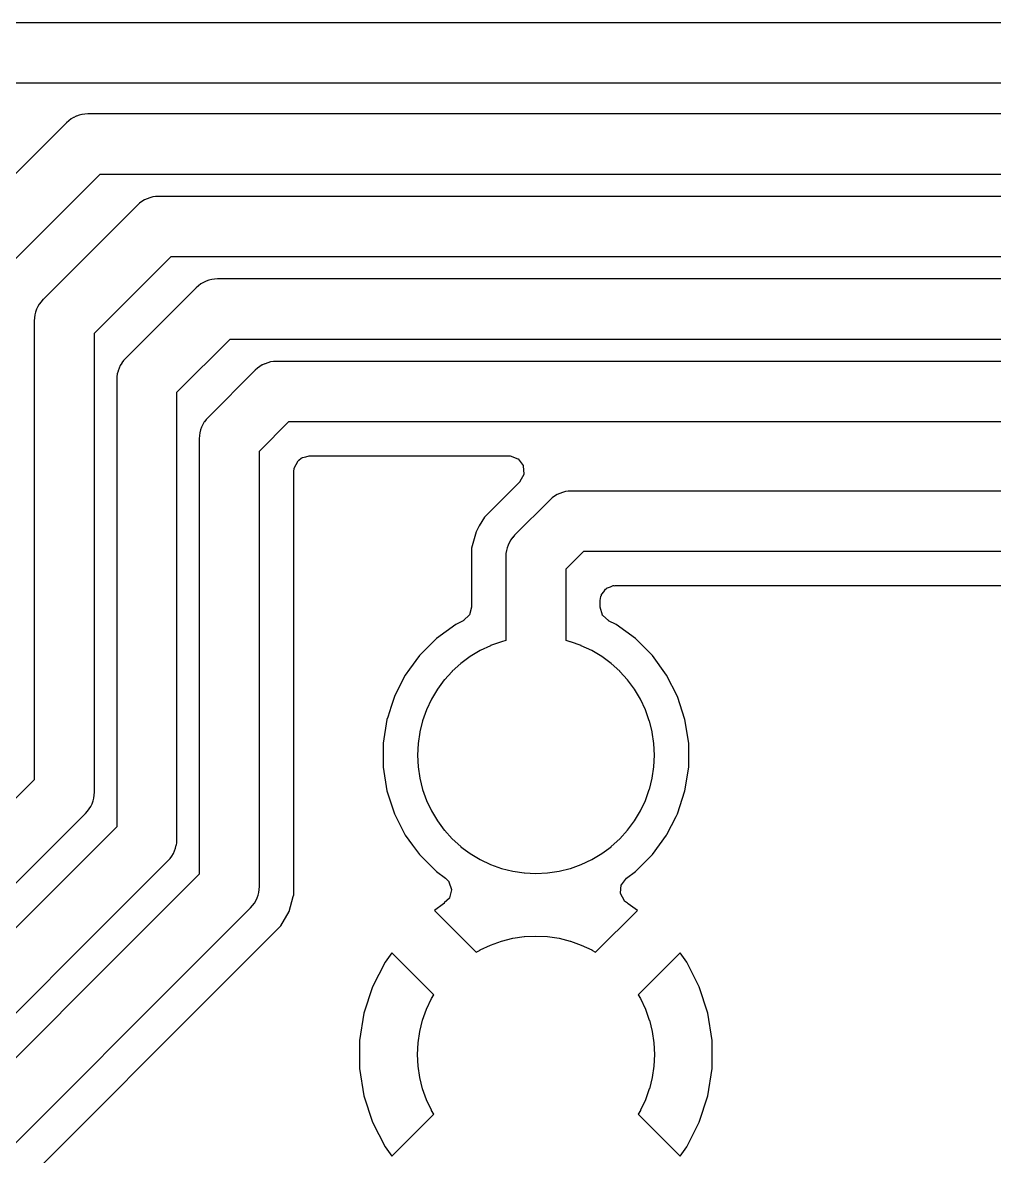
# Model space of a CAD drawing. Header units: metres. Extents: x 92.3 to 181.5, y -134.8 to -50.6.
# Drawn here: x 142.7 to 150.94, y -75.89 to -66.27 of the extents above; entities that cross this region are included whole.
import ezdxf

# ---------------------------------------------------------------- set-up
doc = ezdxf.new("R2010")
doc.units = ezdxf.units.M

msp = doc.modelspace()

# ---------------------------------------------------------------- linework, layer by layer
for points in [[(166.776, -66.2709), (137.2607, -66.2709)], [(137.3664, -66.7811), (166.6703, -66.7811)], [(166.4, -67.0449), (143.25, -67.0449), (143.2499, -67.0449), (143.2498, -67.0449), (143.2252, -67.0461), (143.2251, -67.0461), (143.225, -67.0461), (143.2249, -67.0461), (143.2247, -67.0461), (143.2005, -67.0497), (143.2003, -67.0498), (143.2002, -67.0498), (143.2001, -67.0498), (143.2, -67.0498), (143.1762, -67.0558), (143.1761, -67.0558), (143.1759, -67.0559), (143.1758, -67.0559), (143.1757, -67.0559), (143.1526, -67.0642), (143.1525, -67.0642), (143.1524, -67.0643), (143.1523, -67.0643), (143.1521, -67.0644), (143.13, -67.0749), (143.1298, -67.0749), (143.1297, -67.075), (143.1296, -67.0751), (143.1295, -67.0751), (143.1085, -67.0877), (143.1085, -67.0877), (143.1085, -67.0877), (143.1085, -67.0877), (143.1085, -67.0877), (143.1084, -67.0878), (143.1083, -67.0879), (143.1082, -67.0879), (143.1081, -67.088), (143.0883, -67.1026), (143.0882, -67.1027), (143.0882, -67.1028), (143.0881, -67.1029), (143.088, -67.1029), (143.0698, -67.1194), (143.0697, -67.1195), (143.0696, -67.1196), (142.1696, -68.0196)], [(142.6051, -68.3057), (143.3557, -67.5551), (166.2943, -67.5551)], [(165.73, -67.7449), (143.85, -67.7449), (143.8499, -67.7449), (143.8498, -67.7449), (143.8252, -67.7461), (143.8251, -67.7461), (143.825, -67.7461), (143.8249, -67.7461), (143.8247, -67.7461), (143.8005, -67.7497), (143.8003, -67.7498), (143.8002, -67.7498), (143.8001, -67.7498), (143.8, -67.7498), (143.7762, -67.7558), (143.7762, -67.7558), (143.7761, -67.7558), (143.776, -67.7559), (143.7758, -67.7559), (143.7757, -67.7559), (143.7526, -67.7642), (143.7525, -67.7642), (143.7524, -67.7643), (143.7523, -67.7643), (143.7521, -67.7644), (143.73, -67.7749), (143.7298, -67.7749), (143.7297, -67.775), (143.7296, -67.7751), (143.7295, -67.7751), (143.7085, -67.7877), (143.7085, -67.7877), (143.7085, -67.7877), (143.7085, -67.7877), (143.7085, -67.7877), (143.7084, -67.7878), (143.7083, -67.7879), (143.7082, -67.7879), (143.7081, -67.788), (143.6883, -67.8026), (143.6882, -67.8027), (143.6882, -67.8028), (143.6881, -67.8029), (143.688, -67.8029), (143.6698, -67.8194), (143.6697, -67.8195), (143.6696, -67.8196), (142.8696, -68.6196), (142.8695, -68.6197), (142.8694, -68.6198), (142.8529, -68.638), (142.8529, -68.6381), (142.8528, -68.6382), (142.8527, -68.6382), (142.8526, -68.6383), (142.838, -68.6581), (142.8379, -68.6582), (142.8379, -68.6583), (142.8378, -68.6584), (142.8377, -68.6585), (142.8251, -68.6795), (142.8251, -68.6796), (142.825, -68.6797), (142.8249, -68.6798), (142.8249, -68.68), (142.8144, -68.7021), (142.8143, -68.7023), (142.8143, -68.7024), (142.8142, -68.7025), (142.8142, -68.7026), (142.8059, -68.7257), (142.8059, -68.7258), (142.8059, -68.7259), (142.8058, -68.7261), (142.8058, -68.7262), (142.7998, -68.75), (142.7998, -68.7501), (142.7998, -68.7502), (142.7998, -68.7503), (142.7997, -68.7505), (142.7961, -68.7747), (142.7961, -68.7749), (142.7961, -68.775), (142.7961, -68.7751), (142.7961, -68.7752), (142.7949, -68.7998), (142.7949, -68.7999), (142.7949, -68.8), (142.7949, -72.6943), (141.4443, -74.0449)], [(141.7304, -74.4804), (143.2304, -72.9804), (143.2305, -72.9803), (143.2306, -72.9802), (143.2471, -72.962), (143.2471, -72.962), (143.2471, -72.962), (143.2472, -72.9619), (143.2473, -72.9618), (143.2474, -72.9617), (143.262, -72.9419), (143.2621, -72.9418), (143.2621, -72.9417), (143.2622, -72.9416), (143.2623, -72.9415), (143.2749, -72.9205), (143.2749, -72.9204), (143.275, -72.9203), (143.2751, -72.9202), (143.2751, -72.92), (143.2856, -72.8979), (143.2857, -72.8977), (143.2857, -72.8976), (143.2858, -72.8975), (143.2858, -72.8974), (143.2941, -72.8743), (143.2941, -72.8742), (143.2941, -72.8741), (143.2942, -72.8739), (143.2942, -72.8738), (143.3002, -72.85), (143.3002, -72.8499), (143.3002, -72.8498), (143.3002, -72.8497), (143.3003, -72.8495), (143.3039, -72.8253), (143.3039, -72.8251), (143.3039, -72.825), (143.3039, -72.8249), (143.3039, -72.8248), (143.3051, -72.8002), (143.3051, -72.8001), (143.3051, -72.8), (143.3051, -68.9057), (143.9557, -68.2551), (165.6243, -68.2551)], [(165.09, -68.4449), (144.35, -68.4449), (144.3499, -68.4449), (144.3498, -68.4449), (144.3252, -68.4461), (144.3251, -68.4461), (144.325, -68.4461), (144.3249, -68.4461), (144.3247, -68.4461), (144.3005, -68.4497), (144.3003, -68.4498), (144.3002, -68.4498), (144.3001, -68.4498), (144.3, -68.4498), (144.2762, -68.4558), (144.2762, -68.4558), (144.2761, -68.4558), (144.276, -68.4559), (144.2758, -68.4559), (144.2757, -68.4559), (144.2526, -68.4642), (144.2525, -68.4642), (144.2524, -68.4643), (144.2523, -68.4643), (144.2521, -68.4644), (144.23, -68.4749), (144.2298, -68.4749), (144.2297, -68.475), (144.2296, -68.4751), (144.2295, -68.4751), (144.2085, -68.4877), (144.2085, -68.4877), (144.2085, -68.4877), (144.2085, -68.4877), (144.2085, -68.4877), (144.2084, -68.4878), (144.2083, -68.4879), (144.2082, -68.4879), (144.2081, -68.488), (144.1883, -68.5026), (144.1882, -68.5027), (144.1882, -68.5028), (144.1881, -68.5029), (144.188, -68.5029), (144.1698, -68.5194), (144.1697, -68.5195), (144.1696, -68.5196), (143.5696, -69.1196), (143.5695, -69.1197), (143.5694, -69.1198), (143.5529, -69.138), (143.5529, -69.138), (143.5529, -69.138), (143.5528, -69.1381), (143.5527, -69.1382), (143.5526, -69.1383), (143.538, -69.1581), (143.5379, -69.1582), (143.5379, -69.1583), (143.5378, -69.1584), (143.5377, -69.1585), (143.5251, -69.1795), (143.5251, -69.1796), (143.525, -69.1797), (143.5249, -69.1798), (143.5249, -69.18), (143.5144, -69.2021), (143.5143, -69.2023), (143.5143, -69.2024), (143.5142, -69.2025), (143.5142, -69.2026), (143.5059, -69.2257), (143.5059, -69.2258), (143.5059, -69.2259), (143.5058, -69.2261), (143.5058, -69.2262), (143.4998, -69.25), (143.4998, -69.2501), (143.4998, -69.2502), (143.4998, -69.2503), (143.4997, -69.2505), (143.4961, -69.2747), (143.4961, -69.2749), (143.4961, -69.275), (143.4961, -69.2751), (143.4961, -69.2752), (143.4949, -69.2998), (143.4949, -69.2999), (143.4949, -69.3), (143.4949, -73.0943), (141.6443, -74.9449)], [(141.9304, -75.3804), (143.9304, -73.3804), (143.9305, -73.3803), (143.9306, -73.3802), (143.9471, -73.362), (143.9471, -73.362), (143.9471, -73.362), (143.9472, -73.3619), (143.9473, -73.3618), (143.9474, -73.3617), (143.962, -73.3419), (143.9621, -73.3418), (143.9621, -73.3417), (143.9622, -73.3416), (143.9623, -73.3415), (143.9749, -73.3205), (143.9749, -73.3204), (143.975, -73.3203), (143.9751, -73.3202), (143.9751, -73.32), (143.9856, -73.2979), (143.9857, -73.2977), (143.9857, -73.2976), (143.9858, -73.2975), (143.9858, -73.2974), (143.9941, -73.2743), (143.9941, -73.2742), (143.9941, -73.2741), (143.9942, -73.2739), (143.9942, -73.2738), (144.0002, -73.25), (144.0002, -73.2499), (144.0002, -73.2498), (144.0002, -73.2497), (144.0003, -73.2495), (144.0039, -73.2253), (144.0039, -73.2251), (144.0039, -73.225), (144.0039, -73.2249), (144.0039, -73.2248), (144.0051, -73.2002), (144.0051, -73.2001), (144.0051, -73.2), (144.0051, -69.4057), (144.4557, -68.9551), (164.9843, -68.9551)], [(164.41, -69.1449), (144.85, -69.1449), (144.8499, -69.1449), (144.8498, -69.1449), (144.8252, -69.1461), (144.8251, -69.1461), (144.825, -69.1461), (144.8249, -69.1461), (144.8247, -69.1461), (144.8005, -69.1497), (144.8003, -69.1498), (144.8002, -69.1498), (144.8001, -69.1498), (144.8, -69.1498), (144.7762, -69.1558), (144.7762, -69.1558), (144.7761, -69.1558), (144.776, -69.1559), (144.7758, -69.1559), (144.7757, -69.1559), (144.7526, -69.1642), (144.7525, -69.1642), (144.7524, -69.1643), (144.7523, -69.1643), (144.7521, -69.1644), (144.73, -69.1749), (144.7298, -69.1749), (144.7297, -69.175), (144.7296, -69.1751), (144.7295, -69.1751), (144.7085, -69.1877), (144.7085, -69.1877), (144.7085, -69.1877), (144.7085, -69.1877), (144.7085, -69.1877), (144.7084, -69.1878), (144.7083, -69.1879), (144.7082, -69.1879), (144.7081, -69.188), (144.6883, -69.2026), (144.6882, -69.2027), (144.6882, -69.2028), (144.6881, -69.2029), (144.688, -69.2029), (144.6698, -69.2194), (144.6697, -69.2195), (144.6696, -69.2196), (144.2696, -69.6196), (144.2695, -69.6197), (144.2694, -69.6198), (144.2529, -69.638), (144.2529, -69.6381), (144.2528, -69.6382), (144.2527, -69.6382), (144.2526, -69.6383), (144.238, -69.6581), (144.2379, -69.6582), (144.2379, -69.6583), (144.2378, -69.6584), (144.2377, -69.6585), (144.2251, -69.6795), (144.2251, -69.6796), (144.225, -69.6797), (144.2249, -69.6798), (144.2249, -69.68), (144.2144, -69.7021), (144.2143, -69.7023), (144.2143, -69.7024), (144.2142, -69.7025), (144.2142, -69.7026), (144.2059, -69.7257), (144.2059, -69.7258), (144.2059, -69.7259), (144.2058, -69.7261), (144.2058, -69.7262), (144.1998, -69.75), (144.1998, -69.7501), (144.1998, -69.7502), (144.1998, -69.7503), (144.1997, -69.7505), (144.1961, -69.7747), (144.1961, -69.7749), (144.1961, -69.775), (144.1961, -69.7751), (144.1961, -69.7752), (144.1949, -69.7998), (144.1949, -69.7999), (144.1949, -69.8), (144.1949, -73.4943), (141.8443, -75.8449)], [(142.1304, -76.2804), (144.6304, -73.7804), (144.6305, -73.7803), (144.6306, -73.7802), (144.6471, -73.762), (144.6471, -73.762), (144.6471, -73.762), (144.6472, -73.7619), (144.6473, -73.7618), (144.6474, -73.7617), (144.662, -73.7419), (144.6621, -73.7418), (144.6621, -73.7417), (144.6622, -73.7416), (144.6623, -73.7415), (144.6749, -73.7205), (144.6749, -73.7204), (144.675, -73.7203), (144.6751, -73.7202), (144.6751, -73.72), (144.6856, -73.6979), (144.6857, -73.6977), (144.6857, -73.6976), (144.6858, -73.6975), (144.6858, -73.6974), (144.6941, -73.6743), (144.6941, -73.6742), (144.6941, -73.6741), (144.6942, -73.6739), (144.6942, -73.6738), (144.7002, -73.65), (144.7002, -73.6499), (144.7002, -73.6498), (144.7002, -73.6497), (144.7003, -73.6495), (144.7039, -73.6253), (144.7039, -73.6251), (144.7039, -73.625), (144.7039, -73.6249), (144.7039, -73.6248), (144.7051, -73.6002), (144.7051, -73.6001), (144.7051, -73.6), (144.7051, -69.9057), (144.9557, -69.6551), (164.3043, -69.6551)], [(142.2849, -76.5365), (144.8865, -73.9349), (144.9583, -73.8106), (144.9809, -73.7262), (144.981, -73.7261), (144.9917, -73.6859), (144.9955, -73.6718), (144.9955, -70.0794), (144.9955, -70.0793), (144.9955, -70.0791), (144.9955, -70.079), (144.9955, -70.0789), (144.9984, -70.0525), (144.9984, -70.0524), (144.9984, -70.0523), (144.9984, -70.0521), (144.9984, -70.052), (144.9985, -70.0519), (144.9985, -70.0518), (144.9985, -70.0517), (144.9986, -70.0515), (144.9986, -70.0514), (144.9986, -70.0513), (144.9987, -70.0512), (144.9987, -70.0511), (144.9988, -70.051), (144.9988, -70.0509), (144.9989, -70.0507), (144.9989, -70.0506), (145.0324, -69.9893), (145.0325, -69.9892), (145.0325, -69.9891), (145.0326, -69.989), (145.0327, -69.9889), (145.0327, -69.9888), (145.0328, -69.9887), (145.0329, -69.9886), (145.033, -69.9885), (145.033, -69.9884), (145.0331, -69.9883), (145.0332, -69.9883), (145.0333, -69.9882), (145.0382, -69.9833), (145.0383, -69.9832), (145.0384, -69.9831), (145.0385, -69.983), (145.0386, -69.9829), (145.0592, -69.9663), (145.0593, -69.9662), (145.0594, -69.9661), (145.0595, -69.9661), (145.0596, -69.966), (145.0597, -69.9659), (145.0598, -69.9659), (145.0599, -69.9658), (145.06, -69.9658), (145.0601, -69.9657), (145.0603, -69.9656), (145.0604, -69.9656), (145.0605, -69.9655), (145.0606, -69.9655), (145.0607, -69.9655), (145.0608, -69.9654), (145.0609, -69.9654), (145.0627, -69.9649), (145.067, -69.9617), (145.0671, -69.9616), (145.0672, -69.9615), (145.0673, -69.9615), (145.0674, -69.9614), (145.0675, -69.9613), (145.0676, -69.9613), (145.0677, -69.9612), (145.0678, -69.9611), (145.0679, -69.9611), (145.0681, -69.961), (145.0682, -69.961), (145.0683, -69.961), (145.0684, -69.9609), (145.0685, -69.9609), (145.0687, -69.9608), (145.0688, -69.9608), (145.0689, -69.9608), (145.0987, -69.9543), (145.128, -69.9457), (145.1281, -69.9457), (145.1282, -69.9456), (145.1283, -69.9456), (145.1284, -69.9456), (145.1286, -69.9456), (145.1287, -69.9456), (145.1288, -69.9455), (145.1289, -69.9455), (145.129, -69.9455), (145.1291, -69.9455), (145.1293, -69.9455), (145.1294, -69.9455), (146.8216, -69.9455), (146.8218, -69.9455), (146.8306, -69.9458), (146.8308, -69.9458), (146.8309, -69.9458), (146.831, -69.9458), (146.8311, -69.9459), (146.8313, -69.9459), (146.8314, -69.9459), (146.8315, -69.9459), (146.8316, -69.946), (146.8317, -69.946), (146.8319, -69.946), (146.832, -69.9461), (146.8321, -69.9461), (146.8322, -69.9461), (146.8977, -69.9705), (146.8978, -69.9706), (146.8979, -69.9706), (146.898, -69.9707), (146.8981, -69.9707), (146.8982, -69.9708), (146.8983, -69.9709), (146.8985, -69.9709), (146.8986, -69.971), (146.8987, -69.9711), (146.8988, -69.9711), (146.8989, -69.9712), (146.899, -69.9713), (146.8991, -69.9713), (146.8992, -69.9714), (146.8993, -69.9715), (146.8993, -69.9716), (146.8994, -69.9717), (146.8995, -69.9718), (146.8996, -69.9719), (146.8997, -69.9719), (146.8998, -69.972), (146.8998, -69.9721), (146.8999, -69.9722), (146.9418, -70.0282), (146.9419, -70.0283), (146.9419, -70.0284), (146.942, -70.0285), (146.9421, -70.0286), (146.9421, -70.0287), (146.9422, -70.0288), (146.9423, -70.0289), (146.9423, -70.029), (146.9424, -70.0291), (146.9424, -70.0292), (146.9425, -70.0294), (146.9425, -70.0295), (146.9425, -70.0296), (146.9426, -70.0297), (146.9426, -70.0298), (146.9426, -70.03), (146.9427, -70.0301), (146.9427, -70.0302), (146.9427, -70.0303), (146.9427, -70.0304), (146.9428, -70.0306), (146.9428, -70.0307), (146.9428, -70.0308), (146.9478, -70.1005), (146.9478, -70.1006), (146.9478, -70.1007), (146.9478, -70.1009), (146.9478, -70.101), (146.9478, -70.1011), (146.9478, -70.1012), (146.9478, -70.1014), (146.9477, -70.1015), (146.9477, -70.1016), (146.9477, -70.1017), (146.9477, -70.1019), (146.9477, -70.102), (146.9476, -70.1021), (146.9476, -70.1022), (146.9476, -70.1023), (146.9475, -70.1025), (146.9475, -70.1026), (146.9474, -70.1027), (146.9474, -70.1028), (146.9473, -70.1029), (146.9473, -70.103), (146.9472, -70.1031), (146.9472, -70.1033), (146.9137, -70.1646), (146.9136, -70.1647), (146.9136, -70.1648), (146.9135, -70.1649), (146.9134, -70.165), (146.9134, -70.1651), (146.9133, -70.1652), (146.9132, -70.1653), (146.9131, -70.1654), (146.9131, -70.1655), (146.913, -70.1655), (146.9129, -70.1656), (146.9128, -70.1657), (146.6135, -70.4651), (146.5699, -70.5405), (146.5417, -70.5894), (146.5045, -70.7282), (146.5045, -71.2299), (146.5045, -71.23), (146.5045, -71.2302), (146.5045, -71.2303), (146.5045, -71.2304), (146.5045, -71.2305), (146.5044, -71.2306), (146.5044, -71.2308), (146.5044, -71.2309), (146.5044, -71.231), (146.5044, -71.2311), (146.5043, -71.2312), (146.4874, -71.2937), (146.4874, -71.2939), (146.4873, -71.294), (146.4873, -71.2941), (146.4873, -71.2942), (146.4872, -71.2943), (146.4872, -71.2944), (146.4871, -71.2946), (146.4871, -71.2947), (146.487, -71.2948), (146.4869, -71.2949), (146.4869, -71.295), (146.4868, -71.2951), (146.4867, -71.2952), (146.4867, -71.2953), (146.4866, -71.2954), (146.4865, -71.2955), (146.4865, -71.2956), (146.4864, -71.2957), (146.4863, -71.2958), (146.4862, -71.2959), (146.4861, -71.296), (146.486, -71.2961), (146.4352, -71.344), (146.4351, -71.3441), (146.4351, -71.3442), (146.435, -71.3443), (146.4349, -71.3443), (146.4348, -71.3444), (146.4347, -71.3445), (146.4346, -71.3446), (146.4345, -71.3446), (146.4344, -71.3447), (146.4343, -71.3447), (146.4342, -71.3448), (146.4341, -71.3449), (146.4341, -71.3449), (146.4341, -71.3449), (146.371, -71.377), (146.206, -71.4968), (146.0618, -71.641), (145.9786, -71.7556), (145.942, -71.806), (145.883, -71.9219), (145.8494, -71.9877), (145.8215, -72.0735), (145.7927, -72.1622), (145.7864, -72.1816), (145.7545, -72.383), (145.7545, -72.587), (145.7864, -72.7884), (145.8494, -72.9823), (145.942, -73.164), (146.0042, -73.2496), (146.0619, -73.329), (146.206, -73.4732), (146.2817, -73.5281), (146.2818, -73.5282), (146.2819, -73.5282), (146.2819, -73.5283), (146.282, -73.5284), (146.2821, -73.5285), (146.2822, -73.5286), (146.2823, -73.5286), (146.3108, -73.5575), (146.3108, -73.5576), (146.3109, -73.5577), (146.311, -73.5578), (146.3111, -73.5579), (146.3112, -73.558), (146.3112, -73.5581), (146.3113, -73.5582), (146.3114, -73.5583), (146.3115, -73.5584), (146.3115, -73.5585), (146.3116, -73.5586), (146.3116, -73.5587), (146.3117, -73.5588), (146.3117, -73.5589), (146.3118, -73.5591), (146.3118, -73.5592), (146.3119, -73.5593), (146.3119, -73.5594), (146.3345, -73.6255), (146.3345, -73.6257), (146.3345, -73.6258), (146.3346, -73.6259), (146.3346, -73.626), (146.3346, -73.6261), (146.3346, -73.6263), (146.3347, -73.6264), (146.3347, -73.6265), (146.3347, -73.6266), (146.3347, -73.6268), (146.3347, -73.6269), (146.3347, -73.627), (146.3347, -73.6271), (146.3347, -73.6273), (146.3347, -73.6274), (146.3347, -73.6275), (146.3347, -73.6276), (146.3347, -73.6278), (146.3347, -73.6279), (146.3347, -73.628), (146.3346, -73.6281), (146.3346, -73.6282), (146.3346, -73.6284), (146.3178, -73.6962), (146.3178, -73.6963), (146.3177, -73.6964), (146.3177, -73.6965), (146.3176, -73.6967), (146.3176, -73.6968), (146.3175, -73.6969), (146.3175, -73.697), (146.3174, -73.6971), (146.3174, -73.6972), (146.3173, -73.6973), (146.3173, -73.6974), (146.3172, -73.6976), (146.3172, -73.6977), (146.3171, -73.6978), (146.317, -73.6979), (146.3169, -73.698), (146.3169, -73.6981), (146.3168, -73.6982), (146.3167, -73.6983), (146.3166, -73.6983), (146.3165, -73.6984), (146.3165, -73.6985), (146.3164, -73.6986), (146.273, -73.7396), (146.273, -73.7396), (146.273, -73.7397), (146.273, -73.7399), (146.273, -73.74), (146.2729, -73.7401), (146.2729, -73.7402), (146.2729, -73.7403), (146.2729, -73.7405), (146.2729, -73.7406), (146.2728, -73.7407), (146.2728, -73.7408), (146.2728, -73.7409), (146.2727, -73.7411), (146.2727, -73.7412), (146.2727, -73.7413), (146.2726, -73.7414), (146.2726, -73.7415), (146.2725, -73.7416), (146.2725, -73.7417), (146.2724, -73.7419), (146.2724, -73.742), (146.2723, -73.7421), (146.2722, -73.7422), (146.2722, -73.7423), (146.2721, -73.7424), (146.272, -73.7425), (146.272, -73.7426), (146.2719, -73.7427), (146.2718, -73.7428), (146.2717, -73.7429), (146.2716, -73.743), (146.2716, -73.743), (146.2715, -73.7431), (146.2714, -73.7432), (146.2713, -73.7433), (146.2712, -73.7434), (146.2711, -73.7435), (146.271, -73.7435), (146.2709, -73.7436), (146.2708, -73.7437), (146.2707, -73.7437), (146.2706, -73.7438), (146.2666, -73.7462), (146.1886, -73.8029), (146.5438, -74.1581), (146.576, -74.1388), (146.5761, -74.1387), (146.5762, -74.1387), (146.5764, -74.1386), (146.5765, -74.1386), (146.6652, -74.0966), (146.6653, -74.0965), (146.6654, -74.0965), (146.6655, -74.0965), (146.6656, -74.0964), (146.758, -74.0634), (146.7581, -74.0633), (146.7583, -74.0633), (146.7584, -74.0632), (146.7585, -74.0632), (146.8537, -74.0394), (146.8538, -74.0393), (146.8539, -74.0393), (146.8541, -74.0393), (146.8542, -74.0393), (146.9512, -74.0249), (146.9514, -74.0249), (146.9515, -74.0248), (146.9516, -74.0248), (146.9517, -74.0248), (147.0498, -74.02), (147.0499, -74.02), (147.05, -74.02), (147.0501, -74.02), (147.0502, -74.02), (147.1483, -74.0248), (147.1484, -74.0248), (147.1485, -74.0248), (147.1486, -74.0249), (147.1488, -74.0249), (147.2458, -74.0393), (147.2459, -74.0393), (147.2461, -74.0393), (147.2462, -74.0393), (147.2463, -74.0394), (147.3415, -74.0632), (147.3416, -74.0632), (147.3417, -74.0633), (147.3419, -74.0633), (147.342, -74.0634), (147.4344, -74.0964), (147.4345, -74.0965), (147.4346, -74.0965), (147.4347, -74.0965), (147.4348, -74.0966), (147.5235, -74.1386), (147.5236, -74.1386), (147.5238, -74.1387), (147.5239, -74.1387), (147.524, -74.1388), (147.5562, -74.1581), (147.9114, -73.8029), (147.8334, -73.7462), (147.8294, -73.7438), (147.8293, -73.7437), (147.8292, -73.7437), (147.8291, -73.7436), (147.829, -73.7435), (147.8289, -73.7434), (147.8288, -73.7434), (147.8287, -73.7433), (147.8286, -73.7432), (147.8285, -73.7431), (147.8284, -73.743), (147.8284, -73.7429), (147.8283, -73.7429), (147.8282, -73.7428), (147.8281, -73.7427), (147.828, -73.7426), (147.828, -73.7425), (147.8279, -73.7424), (147.8278, -73.7423), (147.8278, -73.7422), (147.8277, -73.7421), (147.8276, -73.742), (147.8276, -73.7418), (147.8275, -73.7417), (147.8275, -73.7416), (147.8274, -73.7415), (147.8274, -73.7414), (147.8023, -73.7229), (147.8022, -73.7228), (147.8021, -73.7228), (147.802, -73.7227), (147.8019, -73.7226), (147.8018, -73.7225), (147.8017, -73.7224), (147.8016, -73.7223), (147.8015, -73.7222), (147.8014, -73.7221), (147.8014, -73.722), (147.8013, -73.7219), (147.8012, -73.7218), (147.8011, -73.7217), (147.8011, -73.7216), (147.801, -73.7215), (147.8009, -73.7214), (147.8009, -73.7213), (147.8008, -73.7212), (147.7682, -73.6594), (147.7681, -73.6593), (147.7681, -73.6592), (147.768, -73.6591), (147.768, -73.659), (147.768, -73.6589), (147.7679, -73.6587), (147.7679, -73.6586), (147.7678, -73.6585), (147.7678, -73.6584), (147.7678, -73.6583), (147.7677, -73.6581), (147.7677, -73.658), (147.7677, -73.6579), (147.7677, -73.6578), (147.7677, -73.6576), (147.7676, -73.6575), (147.7676, -73.6574), (147.7676, -73.6573), (147.7676, -73.6572), (147.7676, -73.657), (147.7676, -73.6569), (147.7676, -73.6568), (147.7676, -73.6567), (147.7736, -73.587), (147.7736, -73.5869), (147.7737, -73.5868), (147.7737, -73.5867), (147.7737, -73.5866), (147.7737, -73.5864), (147.7737, -73.5863), (147.7738, -73.5862), (147.7738, -73.5861), (147.7738, -73.586), (147.7739, -73.5858), (147.7739, -73.5857), (147.774, -73.5856), (147.774, -73.5855), (147.7741, -73.5854), (147.7741, -73.5853), (147.7742, -73.5852), (147.7742, -73.585), (147.7743, -73.5849), (147.7744, -73.5848), (147.7744, -73.5847), (147.7745, -73.5846), (147.7746, -73.5845), (147.7746, -73.5844), (147.8173, -73.5291), (147.8174, -73.529), (147.8175, -73.5289), (147.8175, -73.5288), (147.8176, -73.5287), (147.8177, -73.5286), (147.8178, -73.5286), (147.8179, -73.5285), (147.818, -73.5284), (147.8181, -73.5283), (147.8181, -73.5282), (147.8182, -73.5282), (147.8183, -73.5281), (147.894, -73.4732), (148.0382, -73.329), (148.158, -73.164), (148.1603, -73.1594), (148.2379, -73.0072), (148.2506, -72.9823), (148.3136, -72.7884), (148.3455, -72.587), (148.3455, -72.383), (148.3136, -72.1816), (148.2506, -71.9877), (148.158, -71.806), (148.0382, -71.641), (147.894, -71.4968), (147.729, -71.377), (147.6659, -71.3449), (147.6658, -71.3448), (147.6657, -71.3447), (147.6656, -71.3447), (147.6655, -71.3446), (147.6654, -71.3446), (147.6653, -71.3445), (147.6652, -71.3444), (147.6651, -71.3443), (147.665, -71.3443), (147.6649, -71.3442), (147.6648, -71.3441), (147.6168, -71.3007), (147.6167, -71.3006), (147.6166, -71.3005), (147.6166, -71.3004), (147.6165, -71.3003), (147.6164, -71.3002), (147.6163, -71.3001), (147.6162, -71.3), (147.6162, -71.2999), (147.6161, -71.2998), (147.616, -71.2997), (147.616, -71.2996), (147.6159, -71.2995), (147.6158, -71.2994), (147.6158, -71.2993), (147.6157, -71.2992), (147.6157, -71.2991), (147.6156, -71.299), (147.6156, -71.2988), (147.6155, -71.2987), (147.6155, -71.2986), (147.6154, -71.2985), (147.6154, -71.2984), (147.5957, -71.2313), (147.5957, -71.2312), (147.5956, -71.2311), (147.5956, -71.231), (147.5956, -71.2309), (147.5956, -71.2308), (147.5956, -71.2306), (147.5955, -71.2305), (147.5955, -71.2304), (147.5955, -71.2303), (147.5955, -71.2302), (147.5955, -71.23), (147.5955, -71.2299), (147.5955, -71.1745), (147.5955, -71.1744), (147.5955, -71.1743), (147.5955, -71.1741), (147.5955, -71.174), (147.5955, -71.1739), (147.5956, -71.1738), (147.6006, -71.1389), (147.6006, -71.1387), (147.6006, -71.1386), (147.6006, -71.1385), (147.6007, -71.1384), (147.6007, -71.1382), (147.6007, -71.1381), (147.6008, -71.138), (147.6008, -71.1379), (147.6009, -71.1378), (147.6009, -71.1376), (147.601, -71.1375), (147.601, -71.1374), (147.6011, -71.1373), (147.6011, -71.1372), (147.6012, -71.1371), (147.6013, -71.137), (147.6013, -71.1369), (147.6047, -71.1316), (147.6068, -71.1219), (147.6068, -71.1218), (147.6069, -71.1217), (147.6069, -71.1216), (147.607, -71.1214), (147.607, -71.1213), (147.607, -71.1212), (147.6071, -71.1211), (147.6071, -71.121), (147.6072, -71.1209), (147.6072, -71.1208), (147.6073, -71.1206), (147.6074, -71.1205), (147.6074, -71.1204), (147.6075, -71.1203), (147.6075, -71.1202), (147.6076, -71.1201), (147.6077, -71.12), (147.6078, -71.1199), (147.6078, -71.1198), (147.6079, -71.1197), (147.625, -71.1), (147.6391, -71.0781), (147.6392, -71.078), (147.6392, -71.0779), (147.6393, -71.0778), (147.6394, -71.0777), (147.6395, -71.0776), (147.6395, -71.0775), (147.6396, -71.0774), (147.6397, -71.0773), (147.6398, -71.0772), (147.6399, -71.0771), (147.64, -71.077), (147.6401, -71.077), (147.6402, -71.0769), (147.6403, -71.0768), (147.6404, -71.0767), (147.6405, -71.0767), (147.6406, -71.0766), (147.6407, -71.0765), (147.6408, -71.0765), (147.6409, -71.0764), (147.641, -71.0763), (147.6411, -71.0763), (147.6412, -71.0762), (147.6485, -71.0729), (147.6537, -71.0669), (147.6538, -71.0668), (147.6538, -71.0667), (147.6539, -71.0666), (147.654, -71.0666), (147.6541, -71.0665), (147.6542, -71.0664), (147.6543, -71.0663), (147.6544, -71.0662), (147.6545, -71.0662), (147.6546, -71.0661), (147.6547, -71.066), (147.6548, -71.0659), (147.6549, -71.0659), (147.655, -71.0658), (147.6551, -71.0658), (147.6552, -71.0657), (147.6554, -71.0656), (147.6555, -71.0656), (147.6556, -71.0656), (147.6557, -71.0655), (147.6558, -71.0655), (147.6559, -71.0654), (147.6561, -71.0654), (147.6811, -71.058), (147.7048, -71.0472), (147.7049, -71.0472), (147.705, -71.0471), (147.7051, -71.0471), (147.7052, -71.047), (147.7054, -71.047), (147.7055, -71.047), (147.7056, -71.0469), (147.7057, -71.0469), (147.7058, -71.0469), (147.706, -71.0468), (147.7061, -71.0468), (147.7062, -71.0468), (147.7063, -71.0468), (147.7064, -71.0468), (147.7066, -71.0468), (147.7067, -71.0468), (147.7068, -71.0468), (147.7069, -71.0468), (147.7071, -71.0468), (147.7072, -71.0468), (147.7073, -71.0468), (147.7074, -71.0468), (147.7076, -71.0468), (147.7154, -71.0479), (147.7231, -71.0457), (147.7232, -71.0457), (147.7233, -71.0456), (147.7234, -71.0456), (147.7236, -71.0456), (147.7237, -71.0456), (147.7238, -71.0456), (147.7239, -71.0455), (147.724, -71.0455), (147.7241, -71.0455), (147.7243, -71.0455), (147.7244, -71.0455), (147.7245, -71.0455), (163.7706, -71.0455)], [(164.05, -70.2449), (147.35, -70.2449), (147.3499, -70.2449), (147.3498, -70.2449), (147.3252, -70.2461), (147.3251, -70.2461), (147.325, -70.2461), (147.3249, -70.2461), (147.3247, -70.2461), (147.3005, -70.2497), (147.3003, -70.2498), (147.3002, -70.2498), (147.3001, -70.2498), (147.3, -70.2498), (147.2762, -70.2558), (147.2761, -70.2558), (147.2759, -70.2559), (147.2758, -70.2559), (147.2757, -70.2559), (147.2526, -70.2642), (147.2525, -70.2642), (147.2524, -70.2643), (147.2523, -70.2643), (147.2521, -70.2644), (147.23, -70.2749), (147.2298, -70.2749), (147.2297, -70.275), (147.2296, -70.2751), (147.2295, -70.2751), (147.2085, -70.2877), (147.2085, -70.2877), (147.2085, -70.2877), (147.2085, -70.2877), (147.2085, -70.2877), (147.2084, -70.2878), (147.2083, -70.2879), (147.2082, -70.2879), (147.2081, -70.288), (147.1883, -70.3026), (147.1882, -70.3027), (147.1882, -70.3028), (147.1881, -70.3029), (147.188, -70.3029), (147.1698, -70.3194), (147.1697, -70.3195), (147.1696, -70.3196), (146.8696, -70.6196), (146.8695, -70.6197), (146.8694, -70.6198), (146.8529, -70.638), (146.8529, -70.6381), (146.8528, -70.6382), (146.8527, -70.6382), (146.8526, -70.6383), (146.838, -70.6581), (146.8379, -70.6582), (146.8379, -70.6583), (146.8378, -70.6584), (146.8377, -70.6585), (146.8251, -70.6795), (146.8251, -70.6796), (146.825, -70.6797), (146.8249, -70.6798), (146.8249, -70.68), (146.8144, -70.7021), (146.8143, -70.7023), (146.8143, -70.7024), (146.8142, -70.7025), (146.8142, -70.7026), (146.8059, -70.7257), (146.8059, -70.7258), (146.8059, -70.7259), (146.8058, -70.7261), (146.8058, -70.7262), (146.7998, -70.75), (146.7998, -70.7501), (146.7998, -70.7502), (146.7998, -70.7503), (146.7997, -70.7505), (146.7961, -70.7747), (146.7961, -70.7749), (146.7961, -70.775), (146.7961, -70.7751), (146.7961, -70.7752), (146.7949, -70.7998), (146.7949, -70.7999), (146.7949, -70.8), (146.7949, -71.5141), (146.7585, -71.5232), (146.7584, -71.5232), (146.7583, -71.5233), (146.7581, -71.5233), (146.758, -71.5234), (146.6656, -71.5564), (146.6655, -71.5565), (146.6654, -71.5565), (146.6653, -71.5565), (146.6652, -71.5566), (146.5765, -71.5986), (146.5764, -71.5986), (146.5762, -71.5987), (146.5761, -71.5987), (146.576, -71.5988), (146.4919, -71.6492), (146.4918, -71.6493), (146.4917, -71.6494), (146.4916, -71.6494), (146.4915, -71.6495), (146.4126, -71.708), (146.4125, -71.708), (146.4124, -71.7081), (146.4123, -71.7082), (146.4122, -71.7083), (146.3395, -71.7742), (146.3394, -71.7743), (146.3394, -71.7744), (146.3393, -71.7744), (146.3392, -71.7745), (146.2733, -71.8472), (146.2732, -71.8473), (146.2731, -71.8474), (146.273, -71.8475), (146.273, -71.8476), (146.2145, -71.9265), (146.2144, -71.9266), (146.2144, -71.9267), (146.2143, -71.9268), (146.2142, -71.9269), (146.1638, -72.011), (146.1637, -72.0111), (146.1637, -72.0112), (146.1636, -72.0114), (146.1636, -72.0115), (146.1216, -72.1002), (146.1215, -72.1003), (146.1215, -72.1004), (146.1215, -72.1005), (146.1214, -72.1006), (146.0884, -72.193), (146.0883, -72.1931), (146.0883, -72.1933), (146.0882, -72.1934), (146.0882, -72.1935), (146.0644, -72.2887), (146.0643, -72.2888), (146.0643, -72.2889), (146.0643, -72.2891), (146.0643, -72.2892), (146.0499, -72.3862), (146.0499, -72.3864), (146.0498, -72.3865), (146.0498, -72.3866), (146.0498, -72.3867), (146.045, -72.4848), (146.045, -72.4849), (146.045, -72.485), (146.045, -72.4851), (146.045, -72.4852), (146.0498, -72.5833), (146.0498, -72.5834), (146.0498, -72.5835), (146.0499, -72.5836), (146.0499, -72.5838), (146.0643, -72.6808), (146.0643, -72.6809), (146.0643, -72.6811), (146.0643, -72.6812), (146.0644, -72.6813), (146.0882, -72.7765), (146.0882, -72.7766), (146.0883, -72.7767), (146.0883, -72.7769), (146.0884, -72.777), (146.1214, -72.8694), (146.1214, -72.8694), (146.1215, -72.8695), (146.1215, -72.8696), (146.1215, -72.8697), (146.1216, -72.8698), (146.1636, -72.9585), (146.1636, -72.9586), (146.1637, -72.9588), (146.1637, -72.9589), (146.1638, -72.959), (146.2142, -73.0431), (146.2143, -73.0432), (146.2144, -73.0433), (146.2144, -73.0434), (146.2145, -73.0435), (146.273, -73.1224), (146.273, -73.1225), (146.2731, -73.1226), (146.2732, -73.1227), (146.2733, -73.1228), (146.3392, -73.1955), (146.3393, -73.1956), (146.3394, -73.1956), (146.3394, -73.1957), (146.3395, -73.1958), (146.4122, -73.2617), (146.4123, -73.2618), (146.4124, -73.2619), (146.4125, -73.262), (146.4126, -73.262), (146.4915, -73.3205), (146.4916, -73.3206), (146.4917, -73.3206), (146.4918, -73.3207), (146.4919, -73.3208), (146.576, -73.3712), (146.5761, -73.3713), (146.5762, -73.3713), (146.5764, -73.3714), (146.5765, -73.3714), (146.6652, -73.4134), (146.6653, -73.4135), (146.6654, -73.4135), (146.6655, -73.4135), (146.6656, -73.4136), (146.758, -73.4466), (146.7581, -73.4467), (146.7583, -73.4467), (146.7584, -73.4468), (146.7585, -73.4468), (146.8537, -73.4706), (146.8538, -73.4707), (146.8539, -73.4707), (146.8541, -73.4707), (146.8542, -73.4707), (146.9512, -73.4851), (146.9514, -73.4851), (146.9515, -73.4852), (146.9516, -73.4852), (146.9517, -73.4852), (147.0498, -73.49), (147.0499, -73.49), (147.05, -73.49), (147.0501, -73.49), (147.0502, -73.49), (147.1483, -73.4852), (147.1484, -73.4852), (147.1485, -73.4852), (147.1486, -73.4851), (147.1488, -73.4851), (147.2458, -73.4707), (147.2459, -73.4707), (147.2461, -73.4707), (147.2462, -73.4707), (147.2463, -73.4706), (147.3415, -73.4468), (147.3416, -73.4468), (147.3417, -73.4467), (147.3419, -73.4467), (147.342, -73.4466), (147.4344, -73.4136), (147.4344, -73.4136), (147.4345, -73.4135), (147.4346, -73.4135), (147.4347, -73.4135), (147.4348, -73.4134), (147.5235, -73.3714), (147.5236, -73.3714), (147.5238, -73.3713), (147.5239, -73.3713), (147.524, -73.3712), (147.6081, -73.3208), (147.6082, -73.3207), (147.6083, -73.3206), (147.6084, -73.3206), (147.6085, -73.3205), (147.6874, -73.262), (147.6875, -73.262), (147.6876, -73.2619), (147.6877, -73.2618), (147.6878, -73.2617), (147.7605, -73.1958), (147.7606, -73.1957), (147.7606, -73.1956), (147.7607, -73.1956), (147.7608, -73.1955), (147.8267, -73.1228), (147.8268, -73.1227), (147.8269, -73.1226), (147.827, -73.1225), (147.827, -73.1224), (147.8855, -73.0435), (147.8856, -73.0434), (147.8856, -73.0433), (147.8857, -73.0432), (147.8858, -73.0431), (147.9362, -72.959), (147.9363, -72.9589), (147.9363, -72.9588), (147.9364, -72.9586), (147.9364, -72.9585), (147.9784, -72.8698), (147.9785, -72.8697), (147.9785, -72.8696), (147.9785, -72.8695), (147.9786, -72.8694), (148.0116, -72.777), (148.0116, -72.777), (148.0117, -72.7769), (148.0117, -72.7768), (148.0117, -72.7767), (148.0118, -72.7766), (148.0118, -72.7765), (148.0356, -72.6813), (148.0357, -72.6812), (148.0357, -72.6811), (148.0357, -72.6809), (148.0357, -72.6808), (148.0501, -72.5838), (148.0501, -72.5836), (148.0502, -72.5835), (148.0502, -72.5834), (148.0502, -72.5833), (148.055, -72.4852), (148.055, -72.4851), (148.055, -72.485), (148.055, -72.4849), (148.055, -72.4848), (148.0502, -72.3867), (148.0502, -72.3866), (148.0502, -72.3865), (148.0501, -72.3864), (148.0501, -72.3862), (148.0357, -72.2892), (148.0357, -72.2891), (148.0357, -72.2889), (148.0357, -72.2888), (148.0356, -72.2887), (148.0118, -72.1935), (148.0118, -72.1934), (148.0117, -72.1933), (148.0117, -72.1931), (148.0116, -72.193), (147.9786, -72.1006), (147.9785, -72.1005), (147.9785, -72.1004), (147.9785, -72.1003), (147.9784, -72.1002), (147.9364, -72.0115), (147.9364, -72.0114), (147.9363, -72.0112), (147.9363, -72.0111), (147.9362, -72.011), (147.8858, -71.9269), (147.8857, -71.9268), (147.8856, -71.9267), (147.8856, -71.9266), (147.8855, -71.9265), (147.827, -71.8476), (147.827, -71.8475), (147.8269, -71.8474), (147.8268, -71.8473), (147.8267, -71.8472), (147.7608, -71.7745), (147.7607, -71.7744), (147.7606, -71.7744), (147.7606, -71.7743), (147.7605, -71.7742), (147.6878, -71.7083), (147.6877, -71.7082), (147.6876, -71.7081), (147.6875, -71.708), (147.6874, -71.708), (147.6085, -71.6495), (147.6084, -71.6494), (147.6083, -71.6494), (147.6082, -71.6493), (147.6081, -71.6492), (147.524, -71.5988), (147.5239, -71.5987), (147.5238, -71.5987), (147.5236, -71.5986), (147.5235, -71.5986), (147.4348, -71.5566), (147.4347, -71.5565), (147.4346, -71.5565), (147.4345, -71.5565), (147.4344, -71.5564), (147.342, -71.5234), (147.342, -71.5234), (147.3419, -71.5233), (147.3418, -71.5233), (147.3417, -71.5233), (147.3416, -71.5232), (147.3415, -71.5232), (147.3051, -71.5141), (147.3051, -70.9057), (147.4557, -70.7551), (163.9443, -70.7551)], [(145.8279, -75.8864), (146.1831, -75.5312), (146.1638, -75.499), (146.1637, -75.4989), (146.1637, -75.4988), (146.1636, -75.4986), (146.1636, -75.4985), (146.1216, -75.4098), (146.1215, -75.4097), (146.1215, -75.4096), (146.1215, -75.4095), (146.1214, -75.4094), (146.1214, -75.4094), (146.0884, -75.317), (146.0883, -75.3169), (146.0883, -75.3167), (146.0882, -75.3166), (146.0882, -75.3165), (146.0644, -75.2213), (146.0643, -75.2212), (146.0643, -75.2211), (146.0643, -75.2209), (146.0643, -75.2208), (146.0499, -75.1238), (146.0499, -75.1236), (146.0498, -75.1235), (146.0498, -75.1234), (146.0498, -75.1233), (146.045, -75.0252), (146.045, -75.0251), (146.045, -75.025), (146.045, -75.0249), (146.045, -75.0248), (146.0498, -74.9267), (146.0498, -74.9266), (146.0498, -74.9265), (146.0499, -74.9264), (146.0499, -74.9262), (146.0643, -74.8292), (146.0643, -74.8291), (146.0643, -74.8289), (146.0643, -74.8288), (146.0644, -74.8287), (146.0882, -74.7335), (146.0882, -74.7334), (146.0883, -74.7333), (146.0883, -74.7331), (146.0884, -74.733), (146.1214, -74.6406), (146.1215, -74.6405), (146.1215, -74.6404), (146.1215, -74.6403), (146.1216, -74.6402), (146.1636, -74.5515), (146.1636, -74.5514), (146.1637, -74.5512), (146.1637, -74.5511), (146.1638, -74.551), (146.1831, -74.5188), (145.8279, -74.1636), (145.7714, -74.2414), (145.6645, -74.4511), (145.5918, -74.6749), (145.555, -74.9073), (145.555, -75.1427), (145.5918, -75.3751), (145.6645, -75.5989), (145.7714, -75.8085), (145.8279, -75.8864)], [(148.0116, -75.317), (148.0116, -75.317), (147.9786, -75.4094), (147.9785, -75.4095), (147.9785, -75.4096), (147.9785, -75.4097), (147.9784, -75.4098), (147.9364, -75.4985), (147.9364, -75.4986), (147.9363, -75.4988), (147.9363, -75.4989), (147.9362, -75.499), (147.9169, -75.5312), (148.2721, -75.8864), (148.3286, -75.8086), (148.4355, -75.5989), (148.5082, -75.3751), (148.545, -75.1427), (148.545, -74.9073), (148.5082, -74.6749), (148.4355, -74.4511), (148.3286, -74.2415), (148.2721, -74.1636), (147.9169, -74.5188), (147.9362, -74.551), (147.9363, -74.5511), (147.9363, -74.5512), (147.9364, -74.5514), (147.9364, -74.5515), (147.9784, -74.6402), (147.9785, -74.6403), (147.9785, -74.6404), (147.9785, -74.6405), (147.9786, -74.6406), (148.0116, -74.733), (148.0117, -74.7331), (148.0117, -74.7333), (148.0118, -74.7334), (148.0118, -74.7335), (148.0356, -74.8287), (148.0357, -74.8288), (148.0357, -74.8289), (148.0357, -74.8291), (148.0357, -74.8292), (148.0501, -74.9262), (148.0501, -74.9264), (148.0502, -74.9265), (148.0502, -74.9266), (148.0502, -74.9267), (148.055, -75.0248), (148.055, -75.0249), (148.055, -75.025), (148.055, -75.0251), (148.055, -75.0252), (148.0502, -75.1233), (148.0502, -75.1234), (148.0502, -75.1235), (148.0501, -75.1236), (148.0501, -75.1238), (148.0357, -75.2208), (148.0357, -75.2209), (148.0357, -75.2211), (148.0357, -75.2212), (148.0356, -75.2213), (148.0118, -75.3165), (148.0118, -75.3166), (148.0117, -75.3167), (148.0117, -75.3168), (148.0117, -75.3169), (148.0116, -75.317)]]:
    msp.add_lwpolyline(points)

doc.saveas('drawing.dxf')
